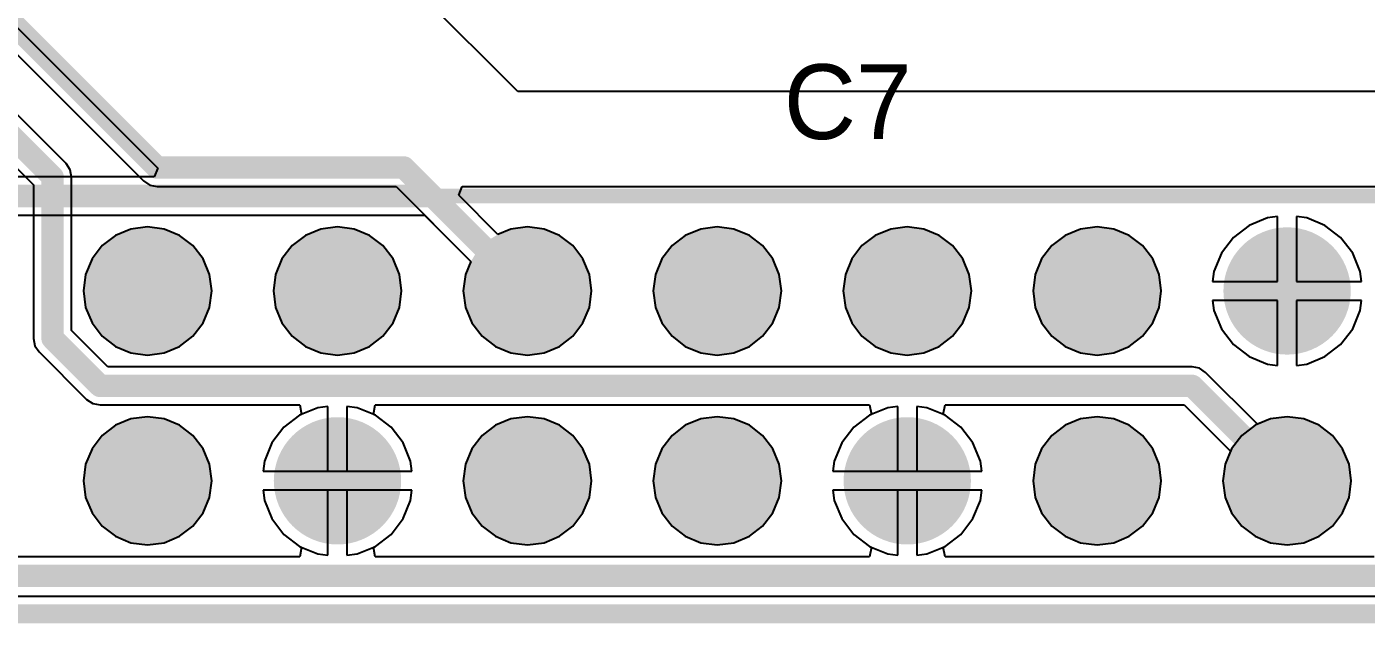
# Model space of a CAD drawing. Header units: millimetres. Extents: x 2.41 to 5.26, y 1.71 to 2.9.
# Drawn here: x 3.581 to 4.286, y 1.707 to 2.021 of the extents above; entities that cross this region are included whole.
import ezdxf

# ---------------------------------------------------------------- set-up
doc = ezdxf.new("R2010")
doc.units = ezdxf.units.MM
doc.header["$MEASUREMENT"] = 0
for name, color, linetype in [('BottomLayer', 5, 'Continuous'), ('BottomSolder', 6, 'Continuous'), ('KeepOutLayer', 6, 'Continuous'), ('MultiLayer', 9, 'Continuous'), ('PadHoleLayer', 156, 'Continuous'), ('TopLayer', 1, 'Continuous'), ('TopOverlay', 2, 'Continuous'), ('TopSolder', 216, 'Continuous')]:
    doc.layers.add(name, color=color, linetype=linetype)

# ---------------------------------------------------------------- blocks, each defined once
blk = doc.blocks.new('HDR2X20_11')
at = {"layer": 'BottomLayer', "const_width": 0.02953}
for points in [[(0.38524, 0.1, 1), (0.41476, 0.1, 1)], [(0.48524, 0.1, 1), (0.51476, 0.1, 1)], [(0.58524, 0.1, 1), (0.61476, 0.1, 1)], [(0.68524, 0.1, 1), (0.71476, 0.1, 1)], [(0.78524, 0.1, 1), (0.81476, 0.1, 1)], [(0.88524, 0.1, 1), (0.91476, 0.1, 1)], [(0.98524, 0.1, 1), (1.01476, 0.1, 1)], [(0.38524, 0, 1), (0.41476, 0, 1)], [(0.48524, 0, 1), (0.51476, 0, 1)], [(0.58524, 0, 1), (0.61476, 0, 1)], [(0.68524, 0, 1), (0.71476, 0, 1)], [(0.78524, 0, 1), (0.81476, 0, 1)], [(0.88524, 0, 1), (0.91476, 0, 1)], [(0.98524, 0, 1), (1.01476, 0, 1)]]:
    blk.add_lwpolyline(points, format="xyb", close=True, dxfattribs=at)
at = {"layer": 'BottomSolder', "const_width": 0.03353}
for points in [[(0.38324, 0.1, 1), (0.41676, 0.1, 1)], [(0.48324, 0.1, 1), (0.51676, 0.1, 1)], [(0.58324, 0.1, 1), (0.61676, 0.1, 1)], [(0.68324, 0.1, 1), (0.71676, 0.1, 1)], [(0.78324, 0.1, 1), (0.81676, 0.1, 1)], [(0.88324, 0.1, 1), (0.91676, 0.1, 1)], [(0.98324, 0.1, 1), (1.01676, 0.1, 1)], [(0.38324, 0, 1), (0.41676, 0, 1)], [(0.48324, 0, 1), (0.51676, 0, 1)], [(0.58324, 0, 1), (0.61676, 0, 1)], [(0.68324, 0, 1), (0.71676, 0, 1)], [(0.78324, 0, 1), (0.81676, 0, 1)], [(0.88324, 0, 1), (0.91676, 0, 1)], [(0.98324, 0, 1), (1.01676, 0, 1)]]:
    blk.add_lwpolyline(points, format="xyb", close=True, dxfattribs=at)
at = {"layer": 'MultiLayer', "const_width": 0.02953}
for points in [[(0.38524, 0.1, 1), (0.41476, 0.1, 1)], [(0.48524, 0.1, 1), (0.51476, 0.1, 1)], [(0.58524, 0.1, 1), (0.61476, 0.1, 1)], [(0.68524, 0.1, 1), (0.71476, 0.1, 1)], [(0.78524, 0.1, 1), (0.81476, 0.1, 1)], [(0.88524, 0.1, 1), (0.91476, 0.1, 1)], [(0.98524, 0.1, 1), (1.01476, 0.1, 1)], [(0.38524, 0, 1), (0.41476, 0, 1)], [(0.48524, 0, 1), (0.51476, 0, 1)], [(0.58524, 0, 1), (0.61476, 0, 1)], [(0.68524, 0, 1), (0.71476, 0, 1)], [(0.78524, 0, 1), (0.81476, 0, 1)], [(0.88524, 0, 1), (0.91476, 0, 1)], [(0.98524, 0, 1), (1.01476, 0, 1)]]:
    blk.add_lwpolyline(points, format="xyb", close=True, dxfattribs=at)
at = {"layer": 'PadHoleLayer', "const_width": 0.01772}
for points in [[(0.39114, 0.1, 1), (0.40886, 0.1, 1)], [(0.49114, 0.1, 1), (0.50886, 0.1, 1)], [(0.59114, 0.1, 1), (0.60886, 0.1, 1)], [(0.69114, 0.1, 1), (0.70886, 0.1, 1)], [(0.79114, 0.1, 1), (0.80886, 0.1, 1)], [(0.89114, 0.1, 1), (0.90886, 0.1, 1)], [(0.99114, 0.1, 1), (1.00886, 0.1, 1)], [(0.39114, 0, 1), (0.40886, 0, 1)], [(0.49114, 0, 1), (0.50886, 0, 1)], [(0.59114, 0, 1), (0.60886, 0, 1)], [(0.69114, 0, 1), (0.70886, 0, 1)], [(0.79114, 0, 1), (0.80886, 0, 1)], [(0.89114, 0, 1), (0.90886, 0, 1)], [(0.99114, 0, 1), (1.00886, 0, 1)]]:
    blk.add_lwpolyline(points, format="xyb", close=True, dxfattribs=at)
at = {"layer": 'TopLayer', "const_width": 0.02953}
for points in [[(0.38524, 0.1, 1), (0.41476, 0.1, 1)], [(0.48524, 0.1, 1), (0.51476, 0.1, 1)], [(0.58524, 0.1, 1), (0.61476, 0.1, 1)], [(0.68524, 0.1, 1), (0.71476, 0.1, 1)], [(0.78524, 0.1, 1), (0.81476, 0.1, 1)], [(0.88524, 0.1, 1), (0.91476, 0.1, 1)], [(0.98524, 0.1, 1), (1.01476, 0.1, 1)], [(0.38524, 0, 1), (0.41476, 0, 1)], [(0.48524, 0, 1), (0.51476, 0, 1)], [(0.58524, 0, 1), (0.61476, 0, 1)], [(0.68524, 0, 1), (0.71476, 0, 1)], [(0.78524, 0, 1), (0.81476, 0, 1)], [(0.88524, 0, 1), (0.91476, 0, 1)], [(0.98524, 0, 1), (1.01476, 0, 1)]]:
    blk.add_lwpolyline(points, format="xyb", close=True, dxfattribs=at)
at = {"layer": 'TopOverlay', "const_width": 0.00787}
for points in [[(1.95, 0.15), (-0.05, 0.15)], [(1.95, -0.05), (-0.05, -0.05)]]:
    blk.add_lwpolyline(points, dxfattribs=at)
at = {"layer": 'TopSolder', "const_width": 0.03353}
for points in [[(0.38324, 0.1, 1), (0.41676, 0.1, 1)], [(0.48324, 0.1, 1), (0.51676, 0.1, 1)], [(0.58324, 0.1, 1), (0.61676, 0.1, 1)], [(0.68324, 0.1, 1), (0.71676, 0.1, 1)], [(0.78324, 0.1, 1), (0.81676, 0.1, 1)], [(0.88324, 0.1, 1), (0.91676, 0.1, 1)], [(0.98324, 0.1, 1), (1.01676, 0.1, 1)], [(0.38324, 0, 1), (0.41676, 0, 1)], [(0.48324, 0, 1), (0.51676, 0, 1)], [(0.58324, 0, 1), (0.61676, 0, 1)], [(0.68324, 0, 1), (0.71676, 0, 1)], [(0.78324, 0, 1), (0.81676, 0, 1)], [(0.88324, 0, 1), (0.91676, 0, 1)], [(0.98324, 0, 1), (1.01676, 0, 1)]]:
    blk.add_lwpolyline(points, format="xyb", close=True, dxfattribs=at)

msp = doc.modelspace()

# ---------------------------------------------------------------- linework, layer by layer
at = {"layer": 'BottomLayer'}
for p, q in [((3.83983, 1.9872), (3.66483, 2.1622)), ((3.56483, 2.0322), (3.65018, 1.94686)), ((4.96478, 1.9872), (3.83983, 1.9872)), ((3.65018, 1.94686), (3.64827, 1.94224)), ((3.64827, 1.94224), (3.47899, 1.94224)), ((3.80865, 1.93259), (3.81056, 1.9372)), ((3.82926, 1.91197), (3.80865, 1.93259)), ((3.81056, 1.9372), (4.68983, 1.9372)), ((3.47483, 1.92217), (3.79068, 1.92217)), ((3.79068, 1.92217), (3.81507, 1.89778)), ((4.23452, 1.92071), (4.2249, 1.91673)), ((4.23983, 1.92142), (4.23452, 1.92071)), ((4.23983, 1.8872), (4.23983, 1.92142)), ((4.25515, 1.92071), (4.24983, 1.92142)), ((4.24983, 1.92142), (4.24983, 1.8872)), ((4.26477, 1.91673), (4.25515, 1.92071)), ((3.62796, 1.91144), (3.62097, 1.90607)), ((3.6361, 1.91481), (3.62796, 1.91144)), ((3.64483, 1.91596), (3.6361, 1.91481)), ((3.65357, 1.91481), (3.64483, 1.91596)), ((3.66171, 1.91144), (3.65357, 1.91481)), ((3.6687, 1.90607), (3.66171, 1.91144)), ((3.72796, 1.91144), (3.72097, 1.90607)), ((3.7361, 1.91481), (3.72796, 1.91144)), ((3.74483, 1.91596), (3.7361, 1.91481)), ((3.75357, 1.91481), (3.74483, 1.91596)), ((3.76171, 1.91144), (3.75357, 1.91481)), ((3.7687, 1.90607), (3.76171, 1.91144)), ((3.8361, 1.91481), (3.82926, 1.91197)), ((3.84483, 1.91596), (3.8361, 1.91481)), ((3.85357, 1.91481), (3.84483, 1.91596)), ((3.86171, 1.91144), (3.85357, 1.91481)), ((3.8687, 1.90607), (3.86171, 1.91144)), ((3.92796, 1.91144), (3.92097, 1.90607)), ((3.9361, 1.91481), (3.92796, 1.91144)), ((3.94483, 1.91596), (3.9361, 1.91481)), ((3.95357, 1.91481), (3.94483, 1.91596)), ((3.96171, 1.91144), (3.95357, 1.91481)), ((3.9687, 1.90607), (3.96171, 1.91144)), ((4.02796, 1.91144), (4.02097, 1.90607)), ((4.0361, 1.91481), (4.02796, 1.91144)), ((4.04483, 1.91596), (4.0361, 1.91481)), ((4.05357, 1.91481), (4.04483, 1.91596)), ((4.06171, 1.91144), (4.05357, 1.91481)), ((4.0687, 1.90607), (4.06171, 1.91144)), ((4.12796, 1.91144), (4.12097, 1.90607)), ((4.1361, 1.91481), (4.12796, 1.91144)), ((4.14483, 1.91596), (4.1361, 1.91481)), ((4.15357, 1.91481), (4.14483, 1.91596)), ((4.16171, 1.91144), (4.15357, 1.91481)), ((4.1687, 1.90607), (4.16171, 1.91144)), ((4.2249, 1.91673), (4.21664, 1.9104)), ((4.27303, 1.9104), (4.26477, 1.91673)), ((3.62097, 1.90607), (3.6156, 1.89908)), ((3.67407, 1.89908), (3.6687, 1.90607)), ((3.72097, 1.90607), (3.7156, 1.89908)), ((3.77407, 1.89908), (3.7687, 1.90607)), ((3.87407, 1.89908), (3.8687, 1.90607)), ((3.92097, 1.90607), (3.9156, 1.89908)), ((3.97407, 1.89908), (3.9687, 1.90607)), ((4.02097, 1.90607), (4.0156, 1.89908)), ((4.07407, 1.89908), (4.0687, 1.90607)), ((4.12097, 1.90607), (4.1156, 1.89908)), ((4.17407, 1.89908), (4.1687, 1.90607)), ((4.21664, 1.9104), (4.21031, 1.90214)), ((4.27936, 1.90214), (4.27303, 1.9104)), ((3.6156, 1.89908), (3.61223, 1.89094)), ((3.67744, 1.89094), (3.67407, 1.89908)), ((3.7156, 1.89908), (3.71223, 1.89094)), ((3.77744, 1.89094), (3.77407, 1.89908)), ((3.81507, 1.89778), (3.81223, 1.89094)), ((3.87744, 1.89094), (3.87407, 1.89908)), ((3.9156, 1.89908), (3.91223, 1.89094)), ((3.97744, 1.89094), (3.97407, 1.89908)), ((4.0156, 1.89908), (4.01223, 1.89094)), ((4.07744, 1.89094), (4.07407, 1.89908)), ((4.1156, 1.89908), (4.11223, 1.89094)), ((4.17744, 1.89094), (4.17407, 1.89908)), ((4.21031, 1.90214), (4.20632, 1.89252)), ((4.28334, 1.89252), (4.27936, 1.90214)), ((3.61223, 1.89094), (3.61108, 1.8822)), ((3.67859, 1.8822), (3.67744, 1.89094)), ((3.71223, 1.89094), (3.71108, 1.8822)), ((3.77859, 1.8822), (3.77744, 1.89094)), ((3.81223, 1.89094), (3.81108, 1.8822)), ((3.87859, 1.8822), (3.87744, 1.89094)), ((3.91223, 1.89094), (3.91108, 1.8822)), ((3.97859, 1.8822), (3.97744, 1.89094)), ((4.01223, 1.89094), (4.01108, 1.8822)), ((4.07859, 1.8822), (4.07744, 1.89094)), ((4.11223, 1.89094), (4.11108, 1.8822)), ((4.17859, 1.8822), (4.17744, 1.89094)), ((4.20632, 1.89252), (4.20562, 1.8872)), ((4.28404, 1.8872), (4.28334, 1.89252)), ((4.20562, 1.8872), (4.23983, 1.8872)), ((4.24983, 1.8872), (4.28404, 1.8872)), ((3.61108, 1.8822), (3.61223, 1.87347)), ((3.67744, 1.87347), (3.67859, 1.8822)), ((3.71108, 1.8822), (3.71223, 1.87347)), ((3.77744, 1.87347), (3.77859, 1.8822)), ((3.81108, 1.8822), (3.81223, 1.87347)), ((3.87744, 1.87347), (3.87859, 1.8822)), ((3.91108, 1.8822), (3.91223, 1.87347)), ((3.97744, 1.87347), (3.97859, 1.8822)), ((4.01108, 1.8822), (4.01223, 1.87347)), ((4.07744, 1.87347), (4.07859, 1.8822)), ((4.11108, 1.8822), (4.11223, 1.87347)), ((4.17744, 1.87347), (4.17859, 1.8822)), ((4.23983, 1.8772), (4.20562, 1.8772)), ((4.20562, 1.8772), (4.20632, 1.87189)), ((4.23983, 1.84299), (4.23983, 1.8772)), ((4.28404, 1.8772), (4.24983, 1.8772)), ((4.24983, 1.8772), (4.24983, 1.84299)), ((4.28334, 1.87189), (4.28404, 1.8772)), ((3.61223, 1.87347), (3.6156, 1.86533)), ((3.67407, 1.86533), (3.67744, 1.87347)), ((3.71223, 1.87347), (3.7156, 1.86533)), ((3.77407, 1.86533), (3.77744, 1.87347)), ((3.81223, 1.87347), (3.8156, 1.86533)), ((3.87407, 1.86533), (3.87744, 1.87347)), ((3.91223, 1.87347), (3.9156, 1.86533)), ((3.97407, 1.86533), (3.97744, 1.87347)), ((4.01223, 1.87347), (4.0156, 1.86533)), ((4.07407, 1.86533), (4.07744, 1.87347)), ((4.11223, 1.87347), (4.1156, 1.86533)), ((4.17407, 1.86533), (4.17744, 1.87347)), ((4.20632, 1.87189), (4.21031, 1.86227)), ((4.27936, 1.86227), (4.28334, 1.87189)), ((3.6156, 1.86533), (3.62097, 1.85834)), ((3.6687, 1.85834), (3.67407, 1.86533)), ((3.7156, 1.86533), (3.72097, 1.85834)), ((3.7687, 1.85834), (3.77407, 1.86533)), ((3.8156, 1.86533), (3.82097, 1.85834)), ((3.8687, 1.85834), (3.87407, 1.86533)), ((3.9156, 1.86533), (3.92097, 1.85834)), ((3.9687, 1.85834), (3.97407, 1.86533)), ((4.0156, 1.86533), (4.02097, 1.85834)), ((4.0687, 1.85834), (4.07407, 1.86533)), ((4.1156, 1.86533), (4.12097, 1.85834)), ((4.1687, 1.85834), (4.17407, 1.86533)), ((4.21031, 1.86227), (4.21664, 1.85401)), ((4.27303, 1.85401), (4.27936, 1.86227)), ((3.62097, 1.85834), (3.62796, 1.85297)), ((3.66171, 1.85297), (3.6687, 1.85834)), ((3.72097, 1.85834), (3.72796, 1.85297)), ((3.76171, 1.85297), (3.7687, 1.85834)), ((3.82097, 1.85834), (3.82796, 1.85297)), ((3.86171, 1.85297), (3.8687, 1.85834)), ((3.92097, 1.85834), (3.92796, 1.85297)), ((3.96171, 1.85297), (3.9687, 1.85834)), ((4.02097, 1.85834), (4.02796, 1.85297)), ((4.06171, 1.85297), (4.0687, 1.85834)), ((4.12097, 1.85834), (4.12796, 1.85297)), ((4.16171, 1.85297), (4.1687, 1.85834)), ((3.62796, 1.85297), (3.6361, 1.8496)), ((3.6361, 1.8496), (3.64483, 1.84845)), ((3.64483, 1.84845), (3.65357, 1.8496)), ((3.65357, 1.8496), (3.66171, 1.85297)), ((3.72796, 1.85297), (3.7361, 1.8496)), ((3.7361, 1.8496), (3.74483, 1.84845)), ((3.74483, 1.84845), (3.75357, 1.8496)), ((3.75357, 1.8496), (3.76171, 1.85297)), ((3.82796, 1.85297), (3.8361, 1.8496)), ((3.8361, 1.8496), (3.84483, 1.84845)), ((3.84483, 1.84845), (3.85357, 1.8496)), ((3.85357, 1.8496), (3.86171, 1.85297)), ((3.92796, 1.85297), (3.9361, 1.8496)), ((3.9361, 1.8496), (3.94483, 1.84845)), ((3.94483, 1.84845), (3.95357, 1.8496)), ((3.95357, 1.8496), (3.96171, 1.85297)), ((4.02796, 1.85297), (4.0361, 1.8496)), ((4.0361, 1.8496), (4.04483, 1.84845)), ((4.04483, 1.84845), (4.05357, 1.8496)), ((4.05357, 1.8496), (4.06171, 1.85297)), ((4.12796, 1.85297), (4.1361, 1.8496)), ((4.1361, 1.8496), (4.14483, 1.84845)), ((4.14483, 1.84845), (4.15357, 1.8496)), ((4.15357, 1.8496), (4.16171, 1.85297)), ((4.21664, 1.85401), (4.2249, 1.84768)), ((4.26477, 1.84768), (4.27303, 1.85401)), ((4.2249, 1.84768), (4.23452, 1.84369)), ((4.23452, 1.84369), (4.23983, 1.84299)), ((4.24983, 1.84299), (4.25515, 1.84369)), ((4.25515, 1.84369), (4.26477, 1.84768)), ((3.73452, 1.82071), (3.7249, 1.81673)), ((3.73983, 1.82142), (3.73452, 1.82071)), ((3.73983, 1.7872), (3.73983, 1.82142)), ((3.75515, 1.82071), (3.74983, 1.82142)), ((3.74983, 1.82142), (3.74983, 1.7872)), ((3.76477, 1.81673), (3.75515, 1.82071)), ((4.03452, 1.82071), (4.0249, 1.81673)), ((4.03983, 1.82142), (4.03452, 1.82071)), ((4.03983, 1.7872), (4.03983, 1.82142)), ((4.05515, 1.82071), (4.04983, 1.82142)), ((4.04983, 1.82142), (4.04983, 1.7872)), ((4.06477, 1.81673), (4.05515, 1.82071)), ((3.6361, 1.81481), (3.62796, 1.81144)), ((3.64483, 1.81596), (3.6361, 1.81481)), ((3.65357, 1.81481), (3.64483, 1.81596)), ((3.66171, 1.81144), (3.65357, 1.81481)), ((3.7249, 1.81673), (3.71664, 1.8104)), ((3.77303, 1.8104), (3.76477, 1.81673)), ((3.8361, 1.81481), (3.82796, 1.81144)), ((3.84483, 1.81596), (3.8361, 1.81481)), ((3.85357, 1.81481), (3.84483, 1.81596)), ((3.86171, 1.81144), (3.85357, 1.81481)), ((3.9361, 1.81481), (3.92796, 1.81144)), ((3.94483, 1.81596), (3.9361, 1.81481)), ((3.95357, 1.81481), (3.94483, 1.81596)), ((3.96171, 1.81144), (3.95357, 1.81481)), ((4.0249, 1.81673), (4.01664, 1.8104)), ((4.07303, 1.8104), (4.06477, 1.81673)), ((4.1361, 1.81481), (4.12796, 1.81144)), ((4.14483, 1.81596), (4.1361, 1.81481)), ((4.15357, 1.81481), (4.14483, 1.81596)), ((4.16171, 1.81144), (4.15357, 1.81481)), ((4.2361, 1.81481), (4.22796, 1.81144)), ((4.24483, 1.81596), (4.2361, 1.81481)), ((4.25357, 1.81481), (4.24483, 1.81596)), ((4.26171, 1.81144), (4.25357, 1.81481)), ((3.62097, 1.80607), (3.6156, 1.79908)), ((3.62796, 1.81144), (3.62097, 1.80607)), ((3.6687, 1.80607), (3.66171, 1.81144)), ((3.67407, 1.79908), (3.6687, 1.80607)), ((3.71664, 1.8104), (3.71031, 1.80214)), ((3.77936, 1.80214), (3.77303, 1.8104)), ((3.82097, 1.80607), (3.8156, 1.79908)), ((3.82796, 1.81144), (3.82097, 1.80607)), ((3.8687, 1.80607), (3.86171, 1.81144)), ((3.87407, 1.79908), (3.8687, 1.80607)), ((3.92097, 1.80607), (3.9156, 1.79908)), ((3.92796, 1.81144), (3.92097, 1.80607)), ((3.9687, 1.80607), (3.96171, 1.81144)), ((3.97407, 1.79908), (3.9687, 1.80607)), ((4.01664, 1.8104), (4.01031, 1.80214)), ((4.07936, 1.80214), (4.07303, 1.8104)), ((4.12097, 1.80607), (4.1156, 1.79908)), ((4.12796, 1.81144), (4.12097, 1.80607)), ((4.1687, 1.80607), (4.16171, 1.81144)), ((4.17407, 1.79908), (4.1687, 1.80607)), ((4.22097, 1.80607), (4.2156, 1.79908)), ((4.22796, 1.81144), (4.22097, 1.80607)), ((4.2687, 1.80607), (4.26171, 1.81144)), ((4.27407, 1.79908), (4.2687, 1.80607)), ((3.6156, 1.79908), (3.61223, 1.79094)), ((3.67744, 1.79094), (3.67407, 1.79908)), ((3.71031, 1.80214), (3.70632, 1.79252)), ((3.78334, 1.79252), (3.77936, 1.80214)), ((3.8156, 1.79908), (3.81223, 1.79094)), ((3.87744, 1.79094), (3.87407, 1.79908)), ((3.9156, 1.79908), (3.91223, 1.79094)), ((3.97744, 1.79094), (3.97407, 1.79908)), ((4.01031, 1.80214), (4.00632, 1.79252)), ((4.08334, 1.79252), (4.07936, 1.80214)), ((4.1156, 1.79908), (4.11223, 1.79094)), ((4.17744, 1.79094), (4.17407, 1.79908)), ((4.2156, 1.79908), (4.21223, 1.79094)), ((4.27744, 1.79094), (4.27407, 1.79908)), ((3.70632, 1.79252), (3.70562, 1.7872)), ((3.78404, 1.7872), (3.78334, 1.79252)), ((4.00632, 1.79252), (4.00562, 1.7872)), ((4.08404, 1.7872), (4.08334, 1.79252)), ((3.61223, 1.79094), (3.61108, 1.7822)), ((3.67859, 1.7822), (3.67744, 1.79094)), ((3.70562, 1.7872), (3.73983, 1.7872)), ((3.74983, 1.7872), (3.78404, 1.7872)), ((3.81223, 1.79094), (3.81108, 1.7822)), ((3.87859, 1.7822), (3.87744, 1.79094)), ((3.91223, 1.79094), (3.91108, 1.7822)), ((3.97859, 1.7822), (3.97744, 1.79094)), ((4.00562, 1.7872), (4.03983, 1.7872)), ((4.04983, 1.7872), (4.08404, 1.7872)), ((4.11223, 1.79094), (4.11108, 1.7822)), ((4.17859, 1.7822), (4.17744, 1.79094)), ((4.21223, 1.79094), (4.21108, 1.7822)), ((4.27859, 1.7822), (4.27744, 1.79094)), ((3.61108, 1.7822), (3.61223, 1.77347)), ((3.67744, 1.77347), (3.67859, 1.7822)), ((3.81108, 1.7822), (3.81223, 1.77347)), ((3.87744, 1.77347), (3.87859, 1.7822)), ((3.91108, 1.7822), (3.91223, 1.77347)), ((3.97744, 1.77347), (3.97859, 1.7822)), ((4.11108, 1.7822), (4.11223, 1.77347)), ((4.17744, 1.77347), (4.17859, 1.7822)), ((4.21108, 1.7822), (4.21223, 1.77347)), ((4.27744, 1.77347), (4.27859, 1.7822)), ((3.61223, 1.77347), (3.6156, 1.76533)), ((3.67407, 1.76533), (3.67744, 1.77347)), ((3.73983, 1.7772), (3.70562, 1.7772)), ((3.70562, 1.7772), (3.70632, 1.77189)), ((3.70632, 1.77189), (3.71031, 1.76227)), ((3.73983, 1.74299), (3.73983, 1.7772)), ((3.78404, 1.7772), (3.74983, 1.7772)), ((3.74983, 1.7772), (3.74983, 1.74299)), ((3.77936, 1.76227), (3.78334, 1.77189)), ((3.78334, 1.77189), (3.78404, 1.7772)), ((3.81223, 1.77347), (3.8156, 1.76533)), ((3.87407, 1.76533), (3.87744, 1.77347)), ((3.91223, 1.77347), (3.9156, 1.76533)), ((3.97407, 1.76533), (3.97744, 1.77347)), ((4.03983, 1.7772), (4.00562, 1.7772)), ((4.00562, 1.7772), (4.00632, 1.77189)), ((4.00632, 1.77189), (4.01031, 1.76227)), ((4.03983, 1.74299), (4.03983, 1.7772)), ((4.08404, 1.7772), (4.04983, 1.7772)), ((4.04983, 1.7772), (4.04983, 1.74299)), ((4.07936, 1.76227), (4.08334, 1.77189)), ((4.08334, 1.77189), (4.08404, 1.7772)), ((4.11223, 1.77347), (4.1156, 1.76533)), ((4.17407, 1.76533), (4.17744, 1.77347)), ((4.21223, 1.77347), (4.2156, 1.76533)), ((4.27407, 1.76533), (4.27744, 1.77347)), ((3.6156, 1.76533), (3.62097, 1.75834)), ((3.6687, 1.75834), (3.67407, 1.76533)), ((3.8156, 1.76533), (3.82097, 1.75834)), ((3.8687, 1.75834), (3.87407, 1.76533)), ((3.9156, 1.76533), (3.92097, 1.75834)), ((3.9687, 1.75834), (3.97407, 1.76533)), ((4.1156, 1.76533), (4.12097, 1.75834)), ((4.1687, 1.75834), (4.17407, 1.76533)), ((4.2156, 1.76533), (4.22097, 1.75834)), ((4.2687, 1.75834), (4.27407, 1.76533)), ((3.62097, 1.75834), (3.62796, 1.75297)), ((3.66171, 1.75297), (3.6687, 1.75834)), ((3.71031, 1.76227), (3.71664, 1.75401)), ((3.77303, 1.75401), (3.77936, 1.76227)), ((3.82097, 1.75834), (3.82796, 1.75297)), ((3.86171, 1.75297), (3.8687, 1.75834)), ((3.92097, 1.75834), (3.92796, 1.75297)), ((3.96171, 1.75297), (3.9687, 1.75834)), ((4.01031, 1.76227), (4.01664, 1.75401)), ((4.07303, 1.75401), (4.07936, 1.76227)), ((4.12097, 1.75834), (4.12796, 1.75297)), ((4.16171, 1.75297), (4.1687, 1.75834)), ((4.22097, 1.75834), (4.22796, 1.75297)), ((4.26171, 1.75297), (4.2687, 1.75834)), ((3.62796, 1.75297), (3.6361, 1.7496)), ((3.6361, 1.7496), (3.64483, 1.74845)), ((3.64483, 1.74845), (3.65357, 1.7496)), ((3.65357, 1.7496), (3.66171, 1.75297)), ((3.71664, 1.75401), (3.7249, 1.74768)), ((3.76477, 1.74768), (3.77303, 1.75401)), ((3.82796, 1.75297), (3.8361, 1.7496)), ((3.8361, 1.7496), (3.84483, 1.74845)), ((3.84483, 1.74845), (3.85357, 1.7496)), ((3.85357, 1.7496), (3.86171, 1.75297)), ((3.92796, 1.75297), (3.9361, 1.7496)), ((3.9361, 1.7496), (3.94483, 1.74845)), ((3.94483, 1.74845), (3.95357, 1.7496)), ((3.95357, 1.7496), (3.96171, 1.75297)), ((4.01664, 1.75401), (4.0249, 1.74768)), ((4.06477, 1.74768), (4.07303, 1.75401)), ((4.12796, 1.75297), (4.1361, 1.7496)), ((4.1361, 1.7496), (4.14483, 1.74845)), ((4.14483, 1.74845), (4.15357, 1.7496)), ((4.15357, 1.7496), (4.16171, 1.75297)), ((4.22796, 1.75297), (4.2361, 1.7496)), ((4.2361, 1.7496), (4.24483, 1.74845)), ((4.24483, 1.74845), (4.25357, 1.7496)), ((4.25357, 1.7496), (4.26171, 1.75297)), ((3.7249, 1.74768), (3.73452, 1.74369)), ((3.73452, 1.74369), (3.73983, 1.74299)), ((3.74983, 1.74299), (3.75515, 1.74369)), ((3.75515, 1.74369), (3.76477, 1.74768)), ((4.0249, 1.74768), (4.03452, 1.74369)), ((4.03452, 1.74369), (4.03983, 1.74299)), ((4.04983, 1.74299), (4.05515, 1.74369)), ((4.05515, 1.74369), (4.06477, 1.74768)), ((4.69483, 1.72132), (2.42395, 1.72132))]:
    msp.add_line(p, q, dxfattribs=at)
at = {"layer": 'BottomLayer', "const_width": 0.01181}
for points in [[(3.47483, 1.9322), (3.79483, 1.9322)], [(3.79483, 1.9322), (3.84483, 1.8822)]]:
    msp.add_lwpolyline(points, dxfattribs=at)
at = {"layer": 'BottomLayer', "const_width": 0.00591}
for points in [[(3.79188, 1.9322, 1), (3.79779, 1.9322, 1)], [(3.79188, 1.9322, 1), (3.79779, 1.9322, 1)], [(3.84188, 1.8822, 1), (3.84779, 1.8822, 1)]]:
    msp.add_lwpolyline(points, format="xyb", close=True, dxfattribs=at)
at = {"layer": 'KeepOutLayer', "const_width": 0.01}
msp.add_lwpolyline([(2.41483, 1.7122), (4.97389, 1.7122)], dxfattribs=at)
at = {"layer": 'TopLayer'}
for p, q in [((3.83983, 1.9872), (3.66483, 2.1622)), ((3.55774, 2.02511), (3.64274, 1.94011)), ((3.60193, 1.9493), (3.53487, 2.01636)), ((3.51774, 2.00511), (3.5848, 1.93805)), ((4.96478, 1.9872), (3.83983, 1.9872)), ((3.60411, 1.94605), (3.60193, 1.9493)), ((3.60487, 1.9422), (3.60411, 1.94605)), ((3.60487, 1.86136), (3.60487, 1.9422)), ((3.64274, 1.94011), (3.64599, 1.93793)), ((3.5848, 1.93805), (3.5848, 1.8572)), ((3.64599, 1.93793), (3.64983, 1.93717)), ((3.64983, 1.93717), (3.77568, 1.93717)), ((3.77568, 1.93717), (3.81507, 1.89778)), ((3.80865, 1.93259), (3.81056, 1.9372)), ((3.82926, 1.91197), (3.80865, 1.93259)), ((3.81056, 1.9372), (4.68983, 1.9372)), ((4.23452, 1.92071), (4.2249, 1.91673)), ((4.23983, 1.92142), (4.23452, 1.92071)), ((4.23983, 1.8872), (4.23983, 1.92142)), ((4.25515, 1.92071), (4.24983, 1.92142)), ((4.24983, 1.92142), (4.24983, 1.8872)), ((4.26477, 1.91673), (4.25515, 1.92071)), ((3.62796, 1.91144), (3.62097, 1.90607)), ((3.6361, 1.91481), (3.62796, 1.91144)), ((3.64483, 1.91596), (3.6361, 1.91481)), ((3.65357, 1.91481), (3.64483, 1.91596)), ((3.66171, 1.91144), (3.65357, 1.91481)), ((3.6687, 1.90607), (3.66171, 1.91144)), ((3.72796, 1.91144), (3.72097, 1.90607)), ((3.7361, 1.91481), (3.72796, 1.91144)), ((3.74483, 1.91596), (3.7361, 1.91481)), ((3.75357, 1.91481), (3.74483, 1.91596)), ((3.76171, 1.91144), (3.75357, 1.91481)), ((3.7687, 1.90607), (3.76171, 1.91144)), ((3.8361, 1.91481), (3.82926, 1.91197)), ((3.84483, 1.91596), (3.8361, 1.91481)), ((3.85357, 1.91481), (3.84483, 1.91596)), ((3.86171, 1.91144), (3.85357, 1.91481)), ((3.8687, 1.90607), (3.86171, 1.91144)), ((3.92796, 1.91144), (3.92097, 1.90607)), ((3.9361, 1.91481), (3.92796, 1.91144)), ((3.94483, 1.91596), (3.9361, 1.91481)), ((3.95357, 1.91481), (3.94483, 1.91596)), ((3.96171, 1.91144), (3.95357, 1.91481)), ((3.9687, 1.90607), (3.96171, 1.91144)), ((4.02796, 1.91144), (4.02097, 1.90607)), ((4.0361, 1.91481), (4.02796, 1.91144)), ((4.04483, 1.91596), (4.0361, 1.91481)), ((4.05357, 1.91481), (4.04483, 1.91596)), ((4.06171, 1.91144), (4.05357, 1.91481)), ((4.0687, 1.90607), (4.06171, 1.91144)), ((4.12796, 1.91144), (4.12097, 1.90607)), ((4.1361, 1.91481), (4.12796, 1.91144)), ((4.14483, 1.91596), (4.1361, 1.91481)), ((4.15357, 1.91481), (4.14483, 1.91596)), ((4.16171, 1.91144), (4.15357, 1.91481)), ((4.1687, 1.90607), (4.16171, 1.91144)), ((4.2249, 1.91673), (4.21664, 1.9104)), ((4.27303, 1.9104), (4.26477, 1.91673)), ((3.62097, 1.90607), (3.6156, 1.89908)), ((3.67407, 1.89908), (3.6687, 1.90607)), ((3.72097, 1.90607), (3.7156, 1.89908)), ((3.77407, 1.89908), (3.7687, 1.90607)), ((3.87407, 1.89908), (3.8687, 1.90607)), ((3.92097, 1.90607), (3.9156, 1.89908)), ((3.97407, 1.89908), (3.9687, 1.90607)), ((4.02097, 1.90607), (4.0156, 1.89908)), ((4.07407, 1.89908), (4.0687, 1.90607)), ((4.12097, 1.90607), (4.1156, 1.89908)), ((4.17407, 1.89908), (4.1687, 1.90607)), ((4.21664, 1.9104), (4.21031, 1.90214)), ((4.27936, 1.90214), (4.27303, 1.9104)), ((3.6156, 1.89908), (3.61223, 1.89094)), ((3.67744, 1.89094), (3.67407, 1.89908)), ((3.7156, 1.89908), (3.71223, 1.89094)), ((3.77744, 1.89094), (3.77407, 1.89908)), ((3.81507, 1.89778), (3.81223, 1.89094)), ((3.87744, 1.89094), (3.87407, 1.89908)), ((3.9156, 1.89908), (3.91223, 1.89094)), ((3.97744, 1.89094), (3.97407, 1.89908)), ((4.0156, 1.89908), (4.01223, 1.89094)), ((4.07744, 1.89094), (4.07407, 1.89908)), ((4.1156, 1.89908), (4.11223, 1.89094)), ((4.17744, 1.89094), (4.17407, 1.89908)), ((4.21031, 1.90214), (4.20632, 1.89252)), ((4.28334, 1.89252), (4.27936, 1.90214)), ((3.61223, 1.89094), (3.61108, 1.8822)), ((3.67859, 1.8822), (3.67744, 1.89094)), ((3.71223, 1.89094), (3.71108, 1.8822)), ((3.77859, 1.8822), (3.77744, 1.89094)), ((3.81223, 1.89094), (3.81108, 1.8822)), ((3.87859, 1.8822), (3.87744, 1.89094)), ((3.91223, 1.89094), (3.91108, 1.8822)), ((3.97859, 1.8822), (3.97744, 1.89094)), ((4.01223, 1.89094), (4.01108, 1.8822)), ((4.07859, 1.8822), (4.07744, 1.89094)), ((4.11223, 1.89094), (4.11108, 1.8822)), ((4.17859, 1.8822), (4.17744, 1.89094)), ((4.20632, 1.89252), (4.20562, 1.8872)), ((4.28404, 1.8872), (4.28334, 1.89252)), ((4.20562, 1.8872), (4.23983, 1.8872)), ((4.24983, 1.8872), (4.28404, 1.8872)), ((3.61108, 1.8822), (3.61223, 1.87347)), ((3.67744, 1.87347), (3.67859, 1.8822)), ((3.71108, 1.8822), (3.71223, 1.87347)), ((3.77744, 1.87347), (3.77859, 1.8822)), ((3.81108, 1.8822), (3.81223, 1.87347)), ((3.87744, 1.87347), (3.87859, 1.8822)), ((3.91108, 1.8822), (3.91223, 1.87347)), ((3.97744, 1.87347), (3.97859, 1.8822)), ((4.01108, 1.8822), (4.01223, 1.87347)), ((4.07744, 1.87347), (4.07859, 1.8822)), ((4.11108, 1.8822), (4.11223, 1.87347)), ((4.17744, 1.87347), (4.17859, 1.8822)), ((4.23983, 1.8772), (4.20562, 1.8772)), ((4.20562, 1.8772), (4.20632, 1.87189)), ((4.23983, 1.84299), (4.23983, 1.8772)), ((4.28404, 1.8772), (4.24983, 1.8772)), ((4.24983, 1.8772), (4.24983, 1.84299)), ((4.28334, 1.87189), (4.28404, 1.8772)), ((3.61223, 1.87347), (3.6156, 1.86533)), ((3.67407, 1.86533), (3.67744, 1.87347)), ((3.71223, 1.87347), (3.7156, 1.86533)), ((3.77407, 1.86533), (3.77744, 1.87347)), ((3.81223, 1.87347), (3.8156, 1.86533)), ((3.87407, 1.86533), (3.87744, 1.87347)), ((3.91223, 1.87347), (3.9156, 1.86533)), ((3.97407, 1.86533), (3.97744, 1.87347)), ((4.01223, 1.87347), (4.0156, 1.86533)), ((4.07407, 1.86533), (4.07744, 1.87347)), ((4.11223, 1.87347), (4.1156, 1.86533)), ((4.17407, 1.86533), (4.17744, 1.87347)), ((4.20632, 1.87189), (4.21031, 1.86227)), ((4.27936, 1.86227), (4.28334, 1.87189)), ((3.6156, 1.86533), (3.62097, 1.85834)), ((3.6687, 1.85834), (3.67407, 1.86533)), ((3.7156, 1.86533), (3.72097, 1.85834)), ((3.7687, 1.85834), (3.77407, 1.86533)), ((3.8156, 1.86533), (3.82097, 1.85834)), ((3.8687, 1.85834), (3.87407, 1.86533)), ((3.9156, 1.86533), (3.92097, 1.85834)), ((3.9687, 1.85834), (3.97407, 1.86533)), ((4.0156, 1.86533), (4.02097, 1.85834)), ((4.0687, 1.85834), (4.07407, 1.86533)), ((4.1156, 1.86533), (4.12097, 1.85834)), ((4.1687, 1.85834), (4.17407, 1.86533)), ((4.21031, 1.86227), (4.21664, 1.85401)), ((4.27303, 1.85401), (4.27936, 1.86227)), ((3.5848, 1.8572), (3.58556, 1.85336)), ((3.62399, 1.84224), (3.60487, 1.86136)), ((3.62097, 1.85834), (3.62796, 1.85297)), ((3.66171, 1.85297), (3.6687, 1.85834)), ((3.72097, 1.85834), (3.72796, 1.85297)), ((3.76171, 1.85297), (3.7687, 1.85834)), ((3.82097, 1.85834), (3.82796, 1.85297)), ((3.86171, 1.85297), (3.8687, 1.85834)), ((3.92097, 1.85834), (3.92796, 1.85297)), ((3.96171, 1.85297), (3.9687, 1.85834)), ((4.02097, 1.85834), (4.02796, 1.85297)), ((4.06171, 1.85297), (4.0687, 1.85834)), ((4.12097, 1.85834), (4.12796, 1.85297)), ((4.16171, 1.85297), (4.1687, 1.85834)), ((3.58556, 1.85336), (3.58774, 1.85011)), ((3.58774, 1.85011), (3.61274, 1.82511)), ((3.62796, 1.85297), (3.6361, 1.8496)), ((3.6361, 1.8496), (3.64483, 1.84845)), ((3.64483, 1.84845), (3.65357, 1.8496)), ((3.65357, 1.8496), (3.66171, 1.85297)), ((3.72796, 1.85297), (3.7361, 1.8496)), ((3.7361, 1.8496), (3.74483, 1.84845)), ((3.74483, 1.84845), (3.75357, 1.8496)), ((3.75357, 1.8496), (3.76171, 1.85297)), ((3.82796, 1.85297), (3.8361, 1.8496)), ((3.8361, 1.8496), (3.84483, 1.84845)), ((3.84483, 1.84845), (3.85357, 1.8496)), ((3.85357, 1.8496), (3.86171, 1.85297)), ((3.92796, 1.85297), (3.9361, 1.8496)), ((3.9361, 1.8496), (3.94483, 1.84845)), ((3.94483, 1.84845), (3.95357, 1.8496)), ((3.95357, 1.8496), (3.96171, 1.85297)), ((4.02796, 1.85297), (4.0361, 1.8496)), ((4.0361, 1.8496), (4.04483, 1.84845)), ((4.04483, 1.84845), (4.05357, 1.8496)), ((4.05357, 1.8496), (4.06171, 1.85297)), ((4.12796, 1.85297), (4.1361, 1.8496)), ((4.1361, 1.8496), (4.14483, 1.84845)), ((4.14483, 1.84845), (4.15357, 1.8496)), ((4.15357, 1.8496), (4.16171, 1.85297)), ((4.21664, 1.85401), (4.2249, 1.84768)), ((4.26477, 1.84768), (4.27303, 1.85401)), ((4.19483, 1.84224), (3.62399, 1.84224)), ((4.19867, 1.84148), (4.19483, 1.84224)), ((4.20193, 1.8393), (4.19867, 1.84148)), ((4.2249, 1.84768), (4.23452, 1.84369)), ((4.23452, 1.84369), (4.23983, 1.84299)), ((4.24983, 1.84299), (4.25515, 1.84369)), ((4.25515, 1.84369), (4.26477, 1.84768)), ((4.22926, 1.81197), (4.20193, 1.8393)), ((3.61274, 1.82511), (3.61599, 1.82293)), ((3.61599, 1.82293), (3.61983, 1.82217)), ((3.61983, 1.82217), (3.72496, 1.82217)), ((3.72496, 1.82217), (3.72596, 1.81717)), ((3.76371, 1.81717), (3.76471, 1.82217)), ((3.76471, 1.82217), (4.02496, 1.82217)), ((4.02496, 1.82217), (4.02596, 1.81717)), ((4.06371, 1.81717), (4.06471, 1.82217)), ((4.06471, 1.82217), (4.19068, 1.82217)), ((4.19068, 1.82217), (4.21507, 1.79778)), ((3.6361, 1.81481), (3.62796, 1.81144)), ((3.64483, 1.81596), (3.6361, 1.81481)), ((3.65357, 1.81481), (3.64483, 1.81596)), ((3.66171, 1.81144), (3.65357, 1.81481)), ((3.7249, 1.81673), (3.71664, 1.8104)), ((3.72596, 1.81717), (3.7249, 1.81673)), ((3.76477, 1.81673), (3.76371, 1.81717)), ((3.77303, 1.8104), (3.76477, 1.81673)), ((3.8361, 1.81481), (3.82796, 1.81144)), ((3.84483, 1.81596), (3.8361, 1.81481)), ((3.85357, 1.81481), (3.84483, 1.81596)), ((3.86171, 1.81144), (3.85357, 1.81481)), ((3.9361, 1.81481), (3.92796, 1.81144)), ((3.94483, 1.81596), (3.9361, 1.81481)), ((3.95357, 1.81481), (3.94483, 1.81596)), ((3.96171, 1.81144), (3.95357, 1.81481)), ((4.0249, 1.81673), (4.01664, 1.8104)), ((4.02596, 1.81717), (4.0249, 1.81673)), ((4.06477, 1.81673), (4.06371, 1.81717)), ((4.07303, 1.8104), (4.06477, 1.81673)), ((4.1361, 1.81481), (4.12796, 1.81144)), ((4.14483, 1.81596), (4.1361, 1.81481)), ((4.15357, 1.81481), (4.14483, 1.81596)), ((4.16171, 1.81144), (4.15357, 1.81481)), ((4.2361, 1.81481), (4.22926, 1.81197)), ((4.24483, 1.81596), (4.2361, 1.81481)), ((4.25357, 1.81481), (4.24483, 1.81596)), ((4.26171, 1.81144), (4.25357, 1.81481)), ((3.62097, 1.80607), (3.6156, 1.79908)), ((3.62796, 1.81144), (3.62097, 1.80607)), ((3.6687, 1.80607), (3.66171, 1.81144)), ((3.67407, 1.79908), (3.6687, 1.80607)), ((3.71664, 1.8104), (3.71031, 1.80214)), ((3.77936, 1.80214), (3.77303, 1.8104)), ((3.82097, 1.80607), (3.8156, 1.79908)), ((3.82796, 1.81144), (3.82097, 1.80607)), ((3.8687, 1.80607), (3.86171, 1.81144)), ((3.87407, 1.79908), (3.8687, 1.80607)), ((3.92097, 1.80607), (3.9156, 1.79908)), ((3.92796, 1.81144), (3.92097, 1.80607)), ((3.9687, 1.80607), (3.96171, 1.81144)), ((3.97407, 1.79908), (3.9687, 1.80607)), ((4.01664, 1.8104), (4.01031, 1.80214)), ((4.07936, 1.80214), (4.07303, 1.8104)), ((4.12097, 1.80607), (4.1156, 1.79908)), ((4.12796, 1.81144), (4.12097, 1.80607)), ((4.1687, 1.80607), (4.16171, 1.81144)), ((4.17407, 1.79908), (4.1687, 1.80607)), ((4.2687, 1.80607), (4.26171, 1.81144)), ((4.27407, 1.79908), (4.2687, 1.80607)), ((3.6156, 1.79908), (3.61223, 1.79094)), ((3.67744, 1.79094), (3.67407, 1.79908)), ((3.71031, 1.80214), (3.70632, 1.79252)), ((3.78334, 1.79252), (3.77936, 1.80214)), ((3.8156, 1.79908), (3.81223, 1.79094)), ((3.87744, 1.79094), (3.87407, 1.79908)), ((3.9156, 1.79908), (3.91223, 1.79094)), ((3.97744, 1.79094), (3.97407, 1.79908)), ((4.01031, 1.80214), (4.00632, 1.79252)), ((4.08334, 1.79252), (4.07936, 1.80214)), ((4.1156, 1.79908), (4.11223, 1.79094)), ((4.17744, 1.79094), (4.17407, 1.79908)), ((4.27744, 1.79094), (4.27407, 1.79908)), ((3.70632, 1.79252), (3.70562, 1.7872)), ((3.78404, 1.7872), (3.78334, 1.79252)), ((4.00632, 1.79252), (4.00562, 1.7872)), ((4.08404, 1.7872), (4.08334, 1.79252)), ((4.21507, 1.79778), (4.21223, 1.79094)), ((3.61223, 1.79094), (3.61108, 1.7822)), ((3.67859, 1.7822), (3.67744, 1.79094)), ((3.70562, 1.7872), (3.74483, 1.7872)), ((3.74483, 1.7872), (3.78404, 1.7872)), ((3.81223, 1.79094), (3.81108, 1.7822)), ((3.87859, 1.7822), (3.87744, 1.79094)), ((3.91223, 1.79094), (3.91108, 1.7822)), ((3.97859, 1.7822), (3.97744, 1.79094)), ((4.00562, 1.7872), (4.04483, 1.7872)), ((4.04483, 1.7872), (4.08404, 1.7872)), ((4.11223, 1.79094), (4.11108, 1.7822)), ((4.17859, 1.7822), (4.17744, 1.79094)), ((4.21223, 1.79094), (4.21108, 1.7822)), ((4.27859, 1.7822), (4.27744, 1.79094)), ((3.61108, 1.7822), (3.61223, 1.77347)), ((3.67744, 1.77347), (3.67859, 1.7822)), ((3.81108, 1.7822), (3.81223, 1.77347)), ((3.87744, 1.77347), (3.87859, 1.7822)), ((3.91108, 1.7822), (3.91223, 1.77347)), ((3.97744, 1.77347), (3.97859, 1.7822)), ((4.11108, 1.7822), (4.11223, 1.77347)), ((4.17744, 1.77347), (4.17859, 1.7822)), ((4.21108, 1.7822), (4.21223, 1.77347)), ((4.27744, 1.77347), (4.27859, 1.7822)), ((3.61223, 1.77347), (3.6156, 1.76533)), ((3.67407, 1.76533), (3.67744, 1.77347)), ((3.74483, 1.7772), (3.70562, 1.7772)), ((3.70562, 1.7772), (3.70632, 1.77189)), ((3.70632, 1.77189), (3.71031, 1.76227)), ((3.78404, 1.7772), (3.74483, 1.7772)), ((3.77936, 1.76227), (3.78334, 1.77189)), ((3.78334, 1.77189), (3.78404, 1.7772)), ((3.81223, 1.77347), (3.8156, 1.76533)), ((3.87407, 1.76533), (3.87744, 1.77347)), ((3.91223, 1.77347), (3.9156, 1.76533)), ((3.97407, 1.76533), (3.97744, 1.77347)), ((4.04483, 1.7772), (4.00562, 1.7772)), ((4.00562, 1.7772), (4.00632, 1.77189)), ((4.00632, 1.77189), (4.01031, 1.76227)), ((4.08404, 1.7772), (4.04483, 1.7772)), ((4.07936, 1.76227), (4.08334, 1.77189)), ((4.08334, 1.77189), (4.08404, 1.7772)), ((4.11223, 1.77347), (4.1156, 1.76533)), ((4.17407, 1.76533), (4.17744, 1.77347)), ((4.21223, 1.77347), (4.2156, 1.76533)), ((4.27407, 1.76533), (4.27744, 1.77347)), ((3.6156, 1.76533), (3.62097, 1.75834)), ((3.6687, 1.75834), (3.67407, 1.76533)), ((3.8156, 1.76533), (3.82097, 1.75834)), ((3.8687, 1.75834), (3.87407, 1.76533)), ((3.9156, 1.76533), (3.92097, 1.75834)), ((3.9687, 1.75834), (3.97407, 1.76533)), ((4.1156, 1.76533), (4.12097, 1.75834)), ((4.1687, 1.75834), (4.17407, 1.76533)), ((4.2156, 1.76533), (4.22097, 1.75834)), ((4.2687, 1.75834), (4.27407, 1.76533)), ((3.62097, 1.75834), (3.62796, 1.75297)), ((3.66171, 1.75297), (3.6687, 1.75834)), ((3.71031, 1.76227), (3.71664, 1.75401)), ((3.77303, 1.75401), (3.77936, 1.76227)), ((3.82097, 1.75834), (3.82796, 1.75297)), ((3.86171, 1.75297), (3.8687, 1.75834)), ((3.92097, 1.75834), (3.92796, 1.75297)), ((3.96171, 1.75297), (3.9687, 1.75834)), ((4.01031, 1.76227), (4.01664, 1.75401)), ((4.07303, 1.75401), (4.07936, 1.76227)), ((4.12097, 1.75834), (4.12796, 1.75297)), ((4.16171, 1.75297), (4.1687, 1.75834)), ((4.22097, 1.75834), (4.22796, 1.75297)), ((4.26171, 1.75297), (4.2687, 1.75834)), ((3.62796, 1.75297), (3.6361, 1.7496)), ((3.6361, 1.7496), (3.64483, 1.74845)), ((3.64483, 1.74845), (3.65357, 1.7496)), ((3.65357, 1.7496), (3.66171, 1.75297)), ((3.71664, 1.75401), (3.7249, 1.74768)), ((3.76477, 1.74768), (3.77303, 1.75401)), ((3.82796, 1.75297), (3.8361, 1.7496)), ((3.8361, 1.7496), (3.84483, 1.74845)), ((3.84483, 1.74845), (3.85357, 1.7496)), ((3.85357, 1.7496), (3.86171, 1.75297)), ((3.92796, 1.75297), (3.9361, 1.7496)), ((3.9361, 1.7496), (3.94483, 1.74845)), ((3.94483, 1.74845), (3.95357, 1.7496)), ((3.95357, 1.7496), (3.96171, 1.75297)), ((4.01664, 1.75401), (4.0249, 1.74768)), ((4.06477, 1.74768), (4.07303, 1.75401)), ((4.12796, 1.75297), (4.1361, 1.7496)), ((4.1361, 1.7496), (4.14483, 1.74845)), ((4.14483, 1.74845), (4.15357, 1.7496)), ((4.15357, 1.7496), (4.16171, 1.75297)), ((4.22796, 1.75297), (4.2361, 1.7496)), ((4.2361, 1.7496), (4.24483, 1.74845)), ((4.24483, 1.74845), (4.25357, 1.7496)), ((4.25357, 1.7496), (4.26171, 1.75297)), ((3.72496, 1.74224), (3.26471, 1.74224)), ((3.7249, 1.74768), (3.72596, 1.74724)), ((3.72596, 1.74724), (3.72496, 1.74224)), ((3.76371, 1.74724), (3.76477, 1.74768)), ((3.76471, 1.74224), (3.76371, 1.74724)), ((4.02496, 1.74224), (3.76471, 1.74224)), ((4.0249, 1.74768), (4.02596, 1.74724)), ((4.02596, 1.74724), (4.02496, 1.74224)), ((4.06371, 1.74724), (4.06477, 1.74768)), ((4.06471, 1.74224), (4.06371, 1.74724)), ((4.29068, 1.74224), (4.06471, 1.74224))]:
    msp.add_line(p, q, dxfattribs=at)
at = {"layer": 'TopLayer', "const_width": 0.01181}
for points in [[(3.56483, 2.0322), (3.64983, 1.9472)], [(3.52483, 2.0122), (3.59483, 1.9422)], [(3.59483, 1.8572), (3.59483, 1.9422)], [(3.64983, 1.9472), (3.77983, 1.9472)], [(3.77983, 1.9472), (3.84483, 1.8822)], [(3.59483, 1.8572), (3.61983, 1.8322)], [(3.61983, 1.8322), (4.19483, 1.8322)], [(4.19483, 1.8322), (4.24483, 1.7822)], [(3.02483, 1.7322), (4.29483, 1.7322)]]:
    msp.add_lwpolyline(points, dxfattribs=at)
at = {"layer": 'TopLayer', "const_width": 0.00591}
for points in [[(3.59188, 1.9422, 1), (3.59779, 1.9422, 1)], [(3.59188, 1.9422, 1), (3.59779, 1.9422, 1)], [(3.64688, 1.9472, 1), (3.65279, 1.9472, 1)], [(3.64688, 1.9472, 1), (3.65279, 1.9472, 1)], [(3.77688, 1.9472, 1), (3.78279, 1.9472, 1)], [(3.77688, 1.9472, 1), (3.78279, 1.9472, 1)], [(3.84188, 1.8822, 1), (3.84779, 1.8822, 1)], [(3.59188, 1.8572, 1), (3.59779, 1.8572, 1)], [(3.59188, 1.8572, 1), (3.59779, 1.8572, 1)], [(3.61688, 1.8322, 1), (3.62279, 1.8322, 1)], [(3.61688, 1.8322, 1), (3.62279, 1.8322, 1)], [(4.19188, 1.8322, 1), (4.19779, 1.8322, 1)], [(4.19188, 1.8322, 1), (4.19779, 1.8322, 1)], [(4.24188, 1.7822, 1), (4.24779, 1.7822, 1)]]:
    msp.add_lwpolyline(points, format="xyb", close=True, dxfattribs=at)

# ---------------------------------------------------------------- block references
at = {"rotation": 180}
msp.add_blockref('HDR2X20_11', (4.64483, 1.8822), dxfattribs=at)

# ---------------------------------------------------------------- texts
at = {"layer": 'TopOverlay'}
msp.add_text('C7', height=0.03937, dxfattribs=at).set_placement((3.97983, 1.9622))

doc.saveas('drawing.dxf')
